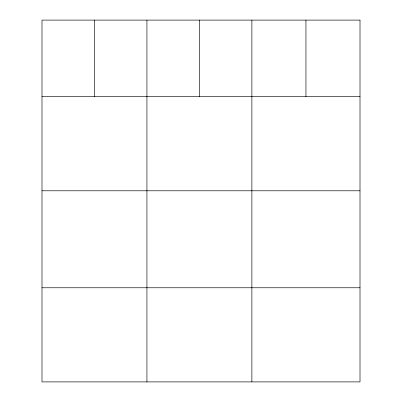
<?xml version="1.0" encoding="UTF-8"?>
<svg xmlns="http://www.w3.org/2000/svg" width="402" height="402" viewBox="0 0 402 402"><rect width="100%" height="100%" fill="white"/><g stroke="black" fill="none" stroke-linecap="round" stroke-linejoin="round"><path stroke-width="0.6" d="M41.994 96.656L360.006 96.656M41.994 190.784L360.006 190.784M41.994 287.767L360.006 287.767M305.942 20.1L305.942 96.656M251.883 20.1L251.883 381.9M199.412 20.1L199.412 96.656M146.936 20.1L146.936 381.9M94.465 20.1L94.465 96.656M360.006 20.1L41.994 20.1L41.994 381.9L360.006 381.9L360.006 20.1"/></g></svg>
